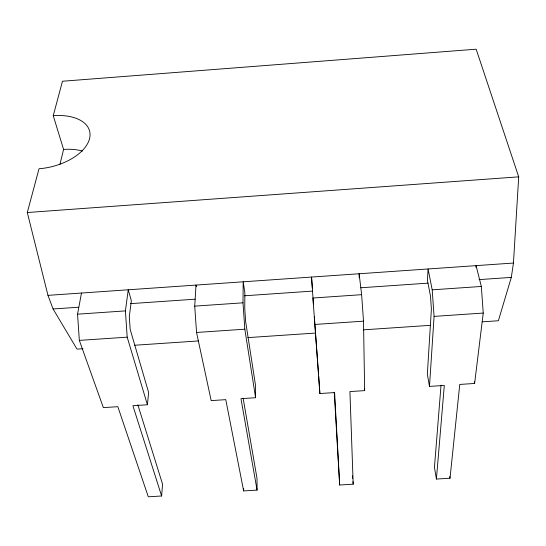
<?xml version="1.0" encoding="UTF-8"?>
<svg xmlns="http://www.w3.org/2000/svg" width="546" height="546" viewBox="0 0 546 546"><rect width="100%" height="100%" fill="white"/><g stroke="black" fill="none" stroke-linecap="round" stroke-linejoin="round"><path stroke-width="0.82" d="M243.12 398.157L257.009 478.357L257.07 490.103L243.653 490.936L243.666 488.417M255.589 397.72L244.826 329.197L242.997 302.818L243.195 281.804L244.874 292.956L244.758 308.654L245.652 321.594L255.542 385.517L255.589 397.72L240.97 398.669L257.07 490.103M243.653 490.936L225.771 399.658L211.186 400.607L196.54 332.466L194.724 306.135L196.007 285.08L196.335 286.664M482.227 321.84L498.368 320.748L511.315 277.395L513.452 263.042L518.7 176.843L476.16 49.195L62.476 81.238L53.249 115.691L63.582 149.433L59.971 164.264M429.484 386.404L434.084 316.393L432.193 289.83L428.078 268.966L427.443 280.357L430.473 295.946L431.395 308.975L427.347 374.256L429.484 386.404L444.308 385.435L436.411 479.06L450.02 478.221L459.759 384.432L474.617 383.463L483.237 313.063L481.333 286.459L476.085 265.636L475.907 267.274M81.477 293.038L77.552 314.182L79.334 340.397L103.358 407.623L117.827 406.681L148.3 496.805L161.623 495.986L162.571 484.213L137.845 404.804M441.038 385.162L434.445 467.349L436.411 479.06M147.406 404.757L148.642 392.519L130.18 329.443L129.3 316.55L131.354 300.791L128.249 289.79L125.403 310.892L127.198 337.155L147.406 404.757L132.903 405.698L161.623 495.986M82.965 348.723L77.02 349.119L53.078 308.975L47.973 295.359L27.3 212.524L39.032 168.734A44.799 25.102 -14.3 0 0 89.483 138.957A44.799 25.102 -14.3 0 0 53.249 115.691M27.3 212.524L518.7 176.843M47.973 295.359L513.452 263.042M53.078 308.975L78.583 307.221M130.439 303.644L195.052 299.194M244.362 295.796L312.38 291.107M360.838 287.769L428.003 283.142M479.013 279.627L511.315 277.395M77.552 314.182L125.403 310.892M194.724 306.135L242.997 302.818M361.636 294.676L312.933 298.02L319.888 393.536L334.596 392.574L339.68 485.019L353.201 484.186L349.918 391.578L364.653 390.622L363.506 321.164L361.636 294.676L359.132 273.758L359.213 277.791M432.193 289.83L481.333 286.459M79.334 340.397L127.198 337.155M196.54 332.466L244.826 329.197M314.783 324.46L363.506 321.164M434.084 316.393L483.237 313.063M134.78 345.236L198.498 340.943M247.768 337.626L315.725 333.046M363.302 329.845L430.412 325.327M474.262 381.845L474.617 383.463M449.72 476.549L450.02 478.221M364.475 388.998L364.653 390.622M352.429 475.805L352.661 478.316M352.969 481.668L353.201 484.186M339.68 485.019L334.254 392.219M314.319 316.933L318.571 374.57M318.7 376.262L319.888 393.536M312.367 288.295L311.541 277.061L313.411 303.951M63.582 149.433A43.305 25.43 -14.8 0 1 82.398 151.071"/></g></svg>
